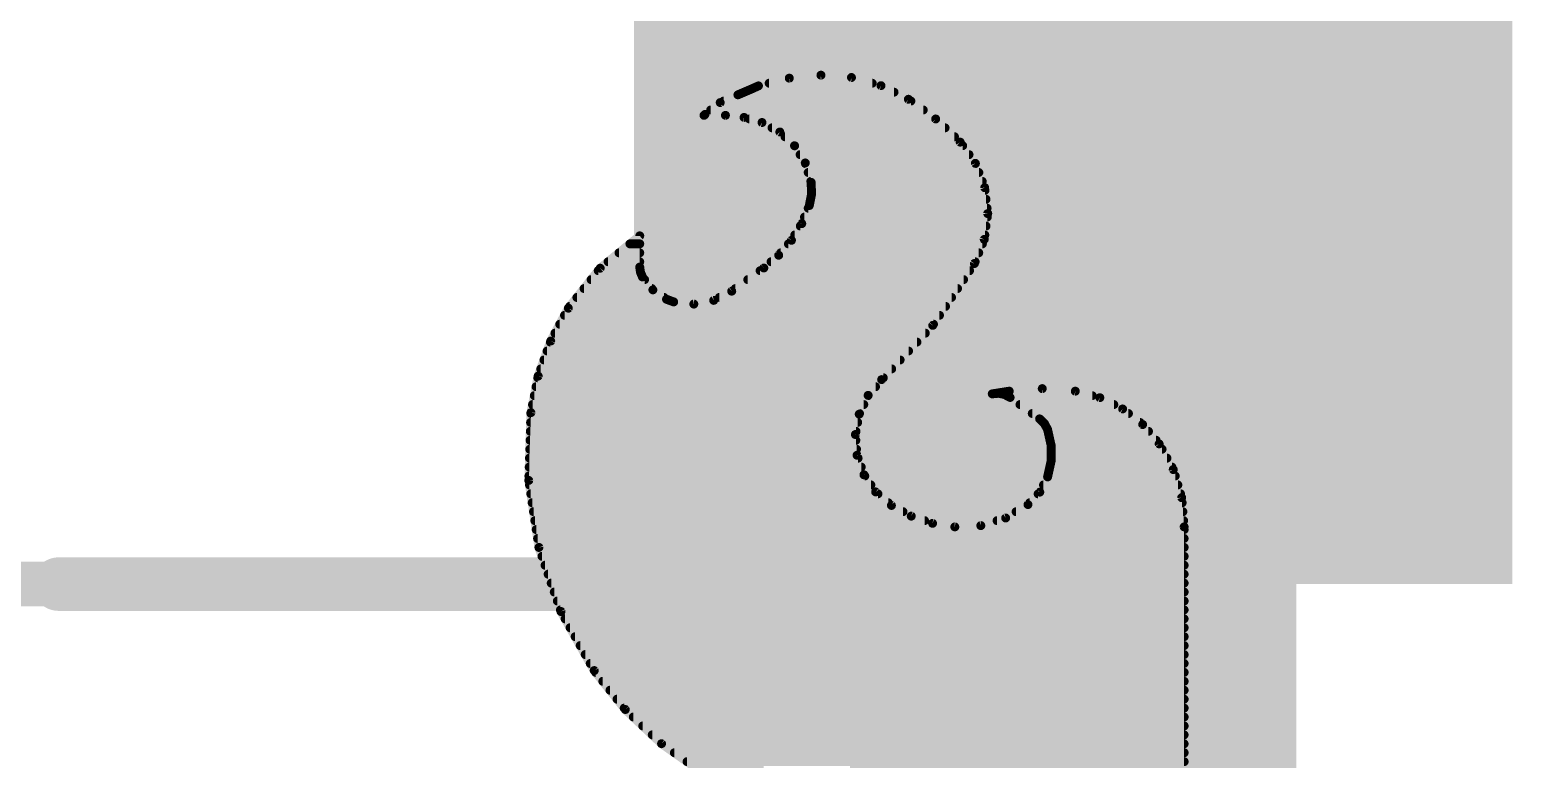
# Model space of a CAD drawing. Extents: x -9 to 98, y -32 to 31.
# Drawn here: x 12.744 to 16.964, y 7.169 to 9.246 of the extents above; entities that cross this region are included whole.
import ezdxf

# ---------------------------------------------------------------- set-up
doc = ezdxf.new("R2010")
doc.units = 0
for name, color, linetype in [('1', 12, 'CONTINUOUS'), ('16', 132, 'CONTINUOUS'), ('21', 41, 'CONTINUOUS'), ('22', 40, 'CONTINUOUS'), ('51', 53, 'CONTINUOUS')]:
    doc.layers.add(name, color=color, linetype=linetype)

# ---------------------------------------------------------------- blocks, each defined once
blk = doc.blocks.new('RECT')
blk.add_solid([(-0.5, -0.5), (0.5, -0.5), (-0.5, 0.5), (0.5, 0.5)])

msp = doc.modelspace()

# ---------------------------------------------------------------- linework, layer by layer
at = {"layer": '1', "const_width": 1.27}
msp.add_lwpolyline([(15.714, 10.668), (15.714, 5.427)], dxfattribs=at)
at = {"layer": '16', "const_width": 0.2032}
msp.add_lwpolyline([(14.732, 14.351), (14.732, 4.191)], dxfattribs=at)
at = {"layer": '21', "const_width": 0.1524}
msp.add_lwpolyline([(12.827, 7.668), (14.351, 7.668)], dxfattribs=at)
at = {"layer": '21', "const_width": 0.0762}
for points in [[(12.827, 7.7061, 1), (12.827, 7.6299)], [(14.351, 7.6299, 1), (14.351, 7.7061)]]:
    msp.add_lwpolyline(points, format="xyb", dxfattribs=at)
at = {"layer": '22', "const_width": 0.0254}
for points in [[(14.8184, 9.0856), (14.9062, 9.1075)], [(14.9062, 9.1075), (14.9962, 9.1161)], [(14.9962, 9.1161), (15.0831, 9.1095)], [(15.0831, 9.1095), (15.1671, 9.0863)], [(14.7095, 9.0381), (14.7599, 9.0602)], [(14.7599, 9.0602), (14.7955, 9.0754)], [(14.7777, 9.0678), (15.2043, 9.0678)], [(14.7955, 9.0754), (14.8184, 9.0856)], [(14.8488, 9.0932), (15.1421, 9.0932)], [(15.1671, 9.0863), (15.2451, 9.0475)], [(14.666, 9.0043), (14.7095, 9.0381)], [(14.7193, 9.0424), (15.2522, 9.0424)], [(15.2451, 9.0475), (15.3228, 8.9915)], [(14.7244, 9.0018), (14.6634, 9.0018)], [(14.6634, 9.0018), (14.6635, 9.0018)], [(14.6635, 9.0018), (14.666, 9.0043)], [(14.6823, 9.017), (15.2874, 9.017)], [(14.7773, 8.9959), (14.7244, 9.0018)], [(14.8285, 8.9814), (14.7773, 8.9959)], [(14.7924, 8.9916), (15.3226, 8.9916)], [(14.8793, 8.9544), (14.8285, 8.9814)], [(15.3228, 8.9915), (15.3924, 8.9256)], [(14.8571, 8.9662), (15.3495, 8.9662)], [(14.9213, 8.9152), (14.8793, 8.9544)], [(14.8938, 8.9408), (15.3763, 8.9408)], [(14.921, 8.9154), (15.3997, 8.9154)], [(14.9516, 8.8663), (14.9213, 8.9152)], [(15.3924, 8.9256), (15.4355, 8.8652)], [(14.9369, 8.89), (15.4178, 8.89)], [(14.9682, 8.8113), (14.9516, 8.8663)], [(14.9521, 8.8646), (15.4358, 8.8646)], [(15.4355, 8.8652), (15.4623, 8.796)], [(14.9598, 8.8392), (15.4456, 8.8392)], [(14.9674, 8.8138), (15.4554, 8.8138)], [(14.9696, 8.7779), (14.9682, 8.8113)], [(14.9631, 8.7452), (14.9696, 8.7779)], [(14.9692, 8.7884), (15.4632, 8.7884)], [(15.4623, 8.796), (15.4709, 8.7223)], [(14.9416, 8.6937), (14.9631, 8.7452)], [(14.9599, 8.7376), (15.4691, 8.7376)], [(14.9666, 8.763), (15.4661, 8.763)], [(14.9123, 8.6462), (14.9416, 8.6937)], [(14.9374, 8.6868), (15.4661, 8.6868)], [(14.9493, 8.7122), (15.4696, 8.7122)], [(15.4709, 8.7223), (15.461, 8.6488)], [(14.3679, 8.5668), (14.4805, 8.6589)], [(14.4805, 8.6589), (14.4805, 8.57)], [(14.876, 8.6038), (14.9123, 8.6462)], [(14.9217, 8.6614), (15.4627, 8.6614)], [(15.461, 8.6488), (15.433, 8.5801)], [(14.4215, 8.6106), (14.4805, 8.6106)], [(14.4525, 8.636), (14.4805, 8.636)], [(14.8336, 8.5674), (14.876, 8.6038)], [(14.8818, 8.6106), (15.4454, 8.6106)], [(14.9036, 8.636), (15.4557, 8.636)], [(14.2773, 8.4531), (14.3679, 8.5668)], [(14.3623, 8.5598), (14.4819, 8.5598)], [(14.3904, 8.5852), (14.4805, 8.5852)], [(14.4805, 8.57), (14.4825, 8.5555)], [(14.4825, 8.5555), (14.4882, 8.542)], [(14.7422, 8.5014), (14.8336, 8.5674)], [(14.8231, 8.5598), (15.4193, 8.5598)], [(14.8543, 8.5852), (15.4351, 8.5852)], [(15.433, 8.5801), (15.3144, 8.4043)], [(14.3421, 8.5344), (14.4943, 8.5344)], [(14.4882, 8.542), (14.5179, 8.5053)], [(14.7879, 8.5344), (15.4022, 8.5344)], [(14.3016, 8.4836), (14.5493, 8.4836)], [(14.3219, 8.509), (14.5149, 8.509)], [(14.5179, 8.5053), (14.5567, 8.4785)], [(14.5567, 8.4785), (14.5771, 8.4709)], [(14.5771, 8.4709), (14.6343, 8.4648)], [(14.6343, 8.4648), (14.6909, 8.4752)], [(14.6909, 8.4752), (14.7422, 8.5014)], [(14.7073, 8.4836), (15.3679, 8.4836)], [(14.7527, 8.509), (15.385, 8.509)], [(14.2272, 8.3597), (14.2773, 8.4531)], [(14.2664, 8.4328), (15.3336, 8.4328)], [(14.2814, 8.4582), (15.3508, 8.4582)], [(14.2528, 8.4074), (15.3165, 8.4074)], [(15.3144, 8.4043), (15.1689, 8.2499)], [(14.1914, 8.2599), (14.2272, 8.3597)], [(14.226, 8.3566), (15.2695, 8.3566)], [(14.2391, 8.382), (15.2934, 8.382)], [(14.2078, 8.3058), (15.2216, 8.3058)], [(14.2169, 8.3312), (15.2455, 8.3312)], [(14.1707, 8.1559), (14.1914, 8.2599)], [(14.1987, 8.2804), (15.1976, 8.2804)], [(14.1853, 8.2296), (15.1516, 8.2296)], [(14.1904, 8.255), (15.1737, 8.255)], [(15.1689, 8.2499), (15.1306, 8.205)], [(15.4838, 8.2093), (15.5321, 8.2169)], [(15.5321, 8.2169), (15.6261, 8.2242)], [(15.6261, 8.2242), (15.7201, 8.2169)], [(15.7201, 8.2169), (15.79, 8.1985)], [(14.1753, 8.1788), (15.1181, 8.1788)], [(14.1803, 8.2042), (15.1302, 8.2042)], [(15.1306, 8.205), (15.1051, 8.1517)], [(15.5015, 8.211), (15.4838, 8.2093)], [(15.5189, 8.2075), (15.5015, 8.211)], [(15.5346, 8.1991), (15.5189, 8.2075)], [(15.5251, 8.2042), (15.7683, 8.2042)], [(15.6185, 8.1382), (15.5346, 8.1991)], [(15.5626, 8.1788), (15.8298, 8.1788)], [(15.79, 8.1985), (15.8548, 8.1664)], [(14.1647, 7.9631), (14.1707, 8.1559)], [(14.1706, 8.1534), (15.106, 8.1534)], [(15.1051, 8.1517), (15.0944, 8.0936)], [(15.5976, 8.1534), (15.8715, 8.1534)], [(15.6323, 8.1248), (15.6185, 8.1382)], [(15.8548, 8.1664), (15.9118, 8.122)], [(14.169, 8.1026), (15.096, 8.1026)], [(14.1698, 8.128), (15.1008, 8.128)], [(15.0944, 8.0936), (15.099, 8.0347)], [(15.629, 8.128), (15.9041, 8.128)], [(15.6413, 8.1077), (15.6323, 8.1248)], [(15.6512, 8.0632), (15.6413, 8.1077)], [(15.6424, 8.1026), (15.9284, 8.1026)], [(15.9118, 8.122), (15.9588, 8.067)], [(14.1674, 8.0518), (15.0976, 8.0518)], [(14.1682, 8.0772), (15.0956, 8.0772)], [(15.6481, 8.0772), (15.9501, 8.0772)], [(15.6512, 8.0176), (15.6512, 8.0632)], [(15.6512, 8.0518), (15.9671, 8.0518)], [(15.9588, 8.067), (15.9989, 7.9938)], [(14.1666, 8.0264), (15.1019, 8.0264)], [(15.099, 8.0347), (15.1186, 7.979)], [(15.6413, 7.9731), (15.6512, 8.0176)], [(15.6512, 8.0264), (15.9811, 8.0264)], [(14.1935, 7.7724), (14.1647, 7.9631)], [(14.1651, 7.9756), (15.1209, 7.9756)], [(14.1659, 8.001), (15.1108, 8.001)], [(15.1186, 7.979), (15.152, 7.9303)], [(15.6191, 7.9297), (15.6413, 7.9731)], [(15.6419, 7.9756), (16.0044, 7.9756)], [(15.6475, 8.001), (15.995, 8.001)], [(15.9989, 7.9938), (16.0229, 7.9139)], [(14.1666, 7.9502), (15.1383, 7.9502)], [(14.1705, 7.9248), (15.1583, 7.9248)], [(15.152, 7.9303), (15.1968, 7.8918)], [(15.5854, 7.8943), (15.6191, 7.9297)], [(15.6144, 7.9248), (16.0197, 7.9248)], [(15.6296, 7.9502), (16.012, 7.9502)], [(14.1743, 7.8994), (15.1879, 7.8994)], [(15.1968, 7.8918), (15.2532, 7.8614)], [(15.522, 7.8561), (15.5854, 7.8943)], [(15.5903, 7.8994), (16.0242, 7.8994)], [(16.0229, 7.9139), (16.0299, 7.8308)], [(14.1782, 7.874), (15.2298, 7.874)], [(14.182, 7.8486), (15.2911, 7.8486)], [(15.2532, 7.8614), (15.3139, 7.8409)], [(15.3139, 7.8409), (15.3772, 7.8308)], [(15.4512, 7.8345), (15.522, 7.8561)], [(15.4975, 7.8486), (16.0284, 7.8486)], [(15.5517, 7.874), (16.0263, 7.874)], [(14.1858, 7.8232), (16.0299, 7.8232)], [(14.1897, 7.7978), (16.0299, 7.7978)], [(15.3772, 7.8308), (15.4512, 7.8345)], [(16.0299, 7.8308), (16.0299, 6.3144)], [(14.2563, 7.59), (14.1935, 7.7724)], [(14.1935, 7.7724), (16.0299, 7.7724)], [(14.2023, 7.747), (16.0299, 7.747)], [(14.211, 7.7216), (16.0299, 7.7216)], [(14.2198, 7.6962), (16.0299, 7.6962)], [(14.2285, 7.6708), (16.0299, 7.6708)], [(14.2372, 7.6454), (16.0299, 7.6454)], [(14.246, 7.62), (16.0299, 7.62)], [(14.2547, 7.5946), (16.0299, 7.5946)], [(14.351, 7.4219), (14.2563, 7.59)], [(14.268, 7.5692), (16.0299, 7.5692)], [(14.2823, 7.5438), (16.0299, 7.5438)], [(14.2966, 7.5184), (16.0299, 7.5184)], [(14.311, 7.493), (16.0299, 7.493)], [(14.3253, 7.4676), (16.0299, 7.4676)], [(14.3396, 7.4422), (16.0299, 7.4422)], [(14.4394, 7.3112), (14.351, 7.4219)], [(14.3551, 7.4168), (16.0299, 7.4168)], [(14.3754, 7.3914), (16.0299, 7.3914)], [(14.3957, 7.366), (16.0299, 7.366)], [(14.416, 7.3406), (16.0299, 7.3406)], [(14.4363, 7.3152), (16.0299, 7.3152)], [(14.5426, 7.214), (14.4394, 7.3112)], [(14.4622, 7.2898), (16.0299, 7.2898)], [(14.4891, 7.2644), (16.0299, 7.2644)], [(14.5161, 7.239), (16.0299, 7.239)], [(14.6583, 7.1323), (14.5426, 7.214)], [(14.5432, 7.2136), (16.0299, 7.2136)], [(14.5791, 7.1882), (16.0299, 7.1882)], [(14.6151, 7.1628), (16.0299, 7.1628)]]:
    msp.add_lwpolyline(points, dxfattribs=at)
at = {"layer": '22', "const_width": 0.0127}
for points in [[(14.9055, 9.1139, 1), (14.9068, 9.1012)], [(14.9077, 9.1014, 1), (14.9046, 9.1137)], [(14.9967, 9.1224, 1), (14.9957, 9.1098)], [(14.9968, 9.1098, 1), (14.9956, 9.1224)], [(15.0848, 9.1156, 1), (15.0814, 9.1034)], [(15.0826, 9.1031, 1), (15.0836, 9.1158)], [(14.7624, 9.0544, 1), (14.7574, 9.066)], [(14.7777, 9.0741, 1), (14.7777, 9.0615)], [(14.7929, 9.0812, 1), (14.7981, 9.0696)], [(14.798, 9.0696, 1), (14.793, 9.0812)], [(14.8169, 9.0918, 1), (14.8199, 9.0794)], [(14.821, 9.0798, 1), (14.8158, 9.0914)], [(14.8488, 9.0996, 1), (14.8488, 9.0869)], [(15.1421, 9.0869, 1), (15.1421, 9.0996)], [(15.1699, 9.092, 1), (15.1643, 9.0806)], [(15.1654, 9.0802, 1), (15.1688, 9.0924)], [(15.2043, 9.0615, 1), (15.2043, 9.0741)], [(14.7069, 9.0439, 1), (14.712, 9.0323)], [(14.7134, 9.0331, 1), (14.7056, 9.0431)], [(14.7193, 9.0488, 1), (14.7193, 9.0361)], [(14.7574, 9.066, 1), (14.7624, 9.0544)], [(15.2488, 9.0527, 1), (15.2414, 9.0423)], [(15.2423, 9.0418, 1), (15.2479, 9.0532)], [(15.2522, 9.0361, 1), (15.2522, 9.0488)], [(14.6634, 9.0082, 1), (14.6634, 8.9955)], [(14.6634, 9.0082, 1), (14.6634, 8.9955)], [(14.659, 9.0063, 1), (14.668, 8.9973)], [(14.6621, 9.0093, 1), (14.6699, 8.9993)], [(14.6705, 8.9998, 1), (14.6615, 9.0088)], [(14.6635, 8.9955, 1), (14.6635, 9.0082)], [(14.6823, 9.0234, 1), (14.6823, 9.0107)], [(14.7251, 9.0081, 1), (14.7237, 8.9955)], [(14.7244, 8.9955, 1), (14.7244, 9.0082)], [(14.779, 9.002, 1), (14.7756, 8.9898)], [(14.7766, 8.9896, 1), (14.778, 9.0022)], [(14.7924, 8.9979, 1), (14.7924, 8.9853)], [(14.8315, 8.987, 1), (14.8255, 8.9758)], [(14.8268, 8.9753, 1), (14.8302, 8.9875)], [(15.2874, 9.0107, 1), (15.2874, 9.0234)], [(15.3272, 8.9961, 1), (15.3184, 8.9868)], [(15.3191, 8.9863, 1), (15.3265, 8.9966)], [(15.3226, 8.9853, 1), (15.3226, 8.9979)], [(14.8571, 8.9726, 1), (14.8571, 8.9599)], [(14.8836, 8.9591, 1), (14.8749, 8.9498)], [(14.8763, 8.9488, 1), (14.8822, 8.96)], [(14.8938, 8.9472, 1), (14.8938, 8.9345)], [(15.3495, 8.9599, 1), (15.3495, 8.9726)], [(15.3763, 8.9345, 1), (15.3763, 8.9472)], [(14.921, 8.9217, 1), (14.921, 8.9091)], [(14.9266, 8.9185, 1), (14.9159, 8.9118)], [(14.9169, 8.9105, 1), (14.9256, 8.9198)], [(15.3976, 8.9293, 1), (15.3872, 8.9219)], [(15.388, 8.921, 1), (15.3968, 8.9302)], [(15.3997, 8.9091, 1), (15.3997, 8.9217)], [(14.9369, 8.8963, 1), (14.9369, 8.8837)], [(14.9577, 8.8682, 1), (14.9455, 8.8645)], [(14.9521, 8.871, 1), (14.9521, 8.8583)], [(14.9462, 8.863, 1), (14.957, 8.8697)], [(15.4178, 8.8837, 1), (15.4178, 8.8963)], [(15.4415, 8.8675, 1), (15.4296, 8.8629)], [(15.4304, 8.8615, 1), (15.4407, 8.8689)], [(15.4358, 8.8583, 1), (15.4358, 8.871)], [(14.9598, 8.8455, 1), (14.9598, 8.8329)], [(14.9674, 8.8201, 1), (14.9674, 8.8075)], [(14.9745, 8.8116, 1), (14.9619, 8.811)], [(15.4456, 8.8329, 1), (15.4456, 8.8455)], [(15.4554, 8.8075, 1), (15.4554, 8.8201)], [(14.9621, 8.8095, 1), (14.9743, 8.8131)], [(14.9692, 8.7948, 1), (14.9692, 8.7821)], [(14.9633, 8.7777, 1), (14.976, 8.7782)], [(14.9758, 8.7767, 1), (14.9634, 8.7792)], [(15.4686, 8.7968, 1), (15.456, 8.7953)], [(15.4563, 8.7937, 1), (15.4682, 8.7983)], [(15.4632, 8.7821, 1), (15.4632, 8.7948)], [(14.9599, 8.7439, 1), (14.9599, 8.7313)], [(14.9569, 8.7464, 1), (14.9693, 8.744)], [(14.969, 8.7428, 1), (14.9572, 8.7476)], [(14.9666, 8.7693, 1), (14.9666, 8.7567)], [(15.4661, 8.7567, 1), (15.4661, 8.7693)], [(15.4691, 8.7313, 1), (15.4691, 8.7439)], [(14.9374, 8.6931, 1), (14.9374, 8.6805)], [(14.9358, 8.6961, 1), (14.9475, 8.6912)], [(14.947, 8.6904, 1), (14.9362, 8.697)], [(14.9493, 8.7186, 1), (14.9493, 8.7059)], [(15.4772, 8.7215, 1), (15.4646, 8.7232)], [(15.4646, 8.7216, 1), (15.4772, 8.7231)], [(15.4661, 8.6805, 1), (15.4661, 8.6931)], [(15.4696, 8.7059, 1), (15.4696, 8.7186)], [(14.4869, 8.6589, 1), (14.4742, 8.6589)], [(14.4845, 8.654, 1), (14.4765, 8.6638)], [(14.9069, 8.6495, 1), (14.9177, 8.6429)], [(14.9171, 8.6421, 1), (14.9075, 8.6503)], [(14.9217, 8.6677, 1), (14.9217, 8.6551)], [(15.4547, 8.6497, 1), (15.4673, 8.648)], [(15.4668, 8.6464, 1), (15.4551, 8.6512)], [(15.4627, 8.6551, 1), (15.4627, 8.6677)], [(14.4215, 8.6169, 1), (14.4215, 8.6043)], [(14.4525, 8.6424, 1), (14.4525, 8.6297)], [(14.4805, 8.6297, 1), (14.4805, 8.6424)], [(14.4805, 8.6043, 1), (14.4805, 8.6169)], [(14.8711, 8.6079, 1), (14.8808, 8.5997)], [(14.8801, 8.599, 1), (14.8718, 8.6086)], [(14.8818, 8.6169, 1), (14.8818, 8.6043)], [(14.9036, 8.6424, 1), (14.9036, 8.6297)], [(15.4454, 8.6043, 1), (15.4454, 8.6169)], [(15.4557, 8.6297, 1), (15.4557, 8.6424)], [(14.3623, 8.5662, 1), (14.3623, 8.5535)], [(14.3639, 8.5717, 1), (14.372, 8.5619)], [(14.3729, 8.5629, 1), (14.363, 8.5708)], [(14.3904, 8.5915, 1), (14.3904, 8.5789)], [(14.4868, 8.5709, 1), (14.4742, 8.5691)], [(14.4742, 8.57, 1), (14.4869, 8.57)], [(14.4883, 8.558, 1), (14.4766, 8.553)], [(14.4805, 8.5789, 1), (14.4805, 8.5915)], [(14.4819, 8.5535, 1), (14.4819, 8.5662)], [(14.8231, 8.5662, 1), (14.8231, 8.5535)], [(14.8295, 8.5722, 1), (14.8377, 8.5626)], [(14.8373, 8.5623, 1), (14.8299, 8.5725)], [(14.8543, 8.5915, 1), (14.8543, 8.5789)], [(15.4193, 8.5535, 1), (15.4193, 8.5662)], [(15.4271, 8.5825, 1), (15.4389, 8.5777)], [(15.4383, 8.5765, 1), (15.4277, 8.5837)], [(15.4351, 8.5789, 1), (15.4351, 8.5915)], [(14.3421, 8.5407, 1), (14.3421, 8.5281)], [(14.4762, 8.5546, 1), (14.4888, 8.5563)], [(14.4931, 8.546, 1), (14.4833, 8.538)], [(14.4824, 8.5395, 1), (14.494, 8.5445)], [(14.4943, 8.5281, 1), (14.4943, 8.5407)], [(14.7879, 8.5407, 1), (14.7879, 8.5281)], [(15.4022, 8.5281, 1), (15.4022, 8.5407)], [(14.3016, 8.49, 1), (14.3016, 8.4773)], [(14.3219, 8.5153, 1), (14.3219, 8.5027)], [(14.5215, 8.5105, 1), (14.5143, 8.5001)], [(14.5129, 8.5013, 1), (14.5228, 8.5093)], [(14.5149, 8.5027, 1), (14.5149, 8.5153)], [(14.5493, 8.4773, 1), (14.5493, 8.49)], [(14.5589, 8.4845, 1), (14.5545, 8.4725)], [(14.5531, 8.4733, 1), (14.5603, 8.4837)], [(14.5778, 8.4772, 1), (14.5764, 8.4646)], [(14.5749, 8.4649, 1), (14.5793, 8.4769)], [(14.688, 8.4809, 1), (14.6938, 8.4696)], [(14.6921, 8.469, 1), (14.6898, 8.4815)], [(14.7073, 8.49, 1), (14.7073, 8.4773)], [(14.7385, 8.5065, 1), (14.7459, 8.4963)], [(14.7451, 8.4957, 1), (14.7393, 8.5071)], [(14.7527, 8.5153, 1), (14.7527, 8.5027)], [(15.3679, 8.4773, 1), (15.3679, 8.49)], [(15.385, 8.5027, 1), (15.385, 8.5153)], [(14.2664, 8.4391, 1), (14.2664, 8.4265)], [(14.2723, 8.4571, 1), (14.2823, 8.4491)], [(14.2829, 8.4501, 1), (14.2717, 8.4561)], [(14.2814, 8.4645, 1), (14.2814, 8.4519)], [(14.6332, 8.471, 1), (14.6355, 8.4585)], [(14.6337, 8.4584, 1), (14.635, 8.4711)], [(15.3336, 8.4265, 1), (15.3336, 8.4391)], [(15.3508, 8.4519, 1), (15.3508, 8.4645)], [(14.2528, 8.4138, 1), (14.2528, 8.4011)], [(15.3091, 8.4078, 1), (15.3196, 8.4007)], [(15.319, 8.3999, 1), (15.3098, 8.4086)], [(15.3165, 8.4011, 1), (15.3165, 8.4138)], [(14.226, 8.3629, 1), (14.226, 8.3503)], [(14.2216, 8.3627, 1), (14.2328, 8.3567)], [(14.2331, 8.3575, 1), (14.2212, 8.3618)], [(14.2391, 8.3883, 1), (14.2391, 8.3757)], [(15.2695, 8.3503, 1), (15.2695, 8.3629)], [(15.2934, 8.3757, 1), (15.2934, 8.3883)], [(14.2078, 8.3121, 1), (14.2078, 8.2995)], [(14.2169, 8.3376, 1), (14.2169, 8.3249)], [(15.2216, 8.2995, 1), (15.2216, 8.3121)], [(15.2455, 8.3249, 1), (15.2455, 8.3376)], [(14.1976, 8.2586, 1), (14.1851, 8.2611)], [(14.1987, 8.2867, 1), (14.1987, 8.2741)], [(15.1976, 8.2741, 1), (15.1976, 8.2867)], [(14.1853, 8.2359, 1), (14.1853, 8.2233)], [(14.1904, 8.2614, 1), (14.1904, 8.2487)], [(14.1854, 8.262, 1), (14.1973, 8.2577)], [(15.1516, 8.2233, 1), (15.1516, 8.2359)], [(15.1643, 8.2543, 1), (15.1735, 8.2455)], [(15.1737, 8.2458, 1), (15.1641, 8.254)], [(15.1737, 8.2487, 1), (15.1737, 8.2614)], [(15.5316, 8.2232, 1), (15.5326, 8.2106)], [(15.5331, 8.2106, 1), (15.5311, 8.2232)], [(15.6266, 8.2306, 1), (15.6256, 8.2179)], [(15.6266, 8.2179, 1), (15.6256, 8.2306)], [(15.7217, 8.223, 1), (15.7185, 8.2108)], [(15.7196, 8.2106, 1), (15.7206, 8.2232)], [(14.1753, 8.1852, 1), (14.1753, 8.1725)], [(14.1803, 8.2105, 1), (14.1803, 8.1979)], [(15.1181, 8.1725, 1), (15.1181, 8.1852)], [(15.1257, 8.2091, 1), (15.1354, 8.2008)], [(15.1363, 8.2022, 1), (15.1248, 8.2077)], [(15.1302, 8.1979, 1), (15.1302, 8.2105)], [(15.4828, 8.2156, 1), (15.4848, 8.203)], [(15.4832, 8.2156, 1), (15.4844, 8.203)], [(15.5028, 8.2172, 1), (15.5002, 8.2048)], [(15.5021, 8.2047, 1), (15.5009, 8.2173)], [(15.5219, 8.2131, 1), (15.5159, 8.2019)], [(15.5177, 8.2013, 1), (15.5202, 8.2137)], [(15.5251, 8.2105, 1), (15.5251, 8.1979)], [(15.5383, 8.2042, 1), (15.5309, 8.194)], [(15.5316, 8.1935, 1), (15.5376, 8.2047)], [(15.5626, 8.1852, 1), (15.5626, 8.1725)], [(15.7683, 8.1979, 1), (15.7683, 8.2105)], [(15.7928, 8.2042, 1), (15.7872, 8.1928)], [(15.7884, 8.1923, 1), (15.7916, 8.2046)], [(15.8298, 8.1725, 1), (15.8298, 8.1852)], [(14.1706, 8.1597, 1), (14.1706, 8.1471)], [(14.1645, 8.1571, 1), (14.1769, 8.1547)], [(14.177, 8.1557, 1), (14.1644, 8.1561)], [(15.0994, 8.1544, 1), (15.1109, 8.1489)], [(15.1114, 8.1505, 1), (15.0989, 8.1528)], [(15.106, 8.1471, 1), (15.106, 8.1597)], [(15.5976, 8.1597, 1), (15.5976, 8.1471)], [(15.6229, 8.1427, 1), (15.6141, 8.1337)], [(15.6148, 8.1331, 1), (15.6222, 8.1433)], [(15.8587, 8.1714, 1), (15.8509, 8.1614)], [(15.852, 8.1607, 1), (15.8576, 8.1721)], [(15.8715, 8.1471, 1), (15.8715, 8.1597)], [(14.169, 8.109, 1), (14.169, 8.0963)], [(14.1698, 8.1343, 1), (14.1698, 8.1217)], [(15.1007, 8.0941, 1), (15.088, 8.0931)], [(15.096, 8.0963, 1), (15.096, 8.109)], [(15.1008, 8.1217, 1), (15.1008, 8.1343)], [(15.629, 8.1343, 1), (15.629, 8.1217)], [(15.6379, 8.1277, 1), (15.6267, 8.1218)], [(15.6279, 8.1202, 1), (15.6367, 8.1293)], [(15.6475, 8.1091, 1), (15.6351, 8.1063)], [(15.6357, 8.1047, 1), (15.6469, 8.1107)], [(15.6424, 8.109, 1), (15.6424, 8.0963)], [(15.9041, 8.1217, 1), (15.9041, 8.1343)], [(15.9167, 8.1261, 1), (15.907, 8.1179)], [(15.9079, 8.117, 1), (15.9157, 8.127)], [(15.9284, 8.0963, 1), (15.9284, 8.109)], [(14.1674, 8.0581, 1), (14.1674, 8.0455)], [(14.1682, 8.0836, 1), (14.1682, 8.0709)], [(15.0881, 8.0947, 1), (15.1006, 8.0924)], [(15.0956, 8.0709, 1), (15.0956, 8.0836)], [(15.0976, 8.0455, 1), (15.0976, 8.0581)], [(15.6481, 8.0836, 1), (15.6481, 8.0709)], [(15.6576, 8.0632, 1), (15.6449, 8.0632)], [(15.6512, 8.0581, 1), (15.6512, 8.0455)], [(15.645, 8.0618, 1), (15.6574, 8.0646)], [(15.9501, 8.0709, 1), (15.9501, 8.0836)], [(15.9644, 8.0701, 1), (15.9532, 8.0639)], [(15.954, 8.0629, 1), (15.9636, 8.0711)], [(15.9671, 8.0455, 1), (15.9671, 8.0581)], [(14.1666, 8.0328, 1), (14.1666, 8.0201)], [(15.0926, 8.0342, 1), (15.1053, 8.0352)], [(15.1049, 8.0368, 1), (15.093, 8.0326)], [(15.1019, 8.0201, 1), (15.1019, 8.0328)], [(15.6512, 8.0328, 1), (15.6512, 8.0201)], [(15.6449, 8.0176, 1), (15.6576, 8.0176)], [(15.6574, 8.0162, 1), (15.645, 8.019)], [(15.9811, 8.0201, 1), (15.9811, 8.0328)], [(14.1709, 7.964, 1), (14.1584, 7.9621)], [(14.1651, 7.982, 1), (14.1651, 7.9692)], [(14.1659, 8.0074, 1), (14.1659, 7.9947)], [(15.1108, 7.9947, 1), (15.1108, 8.0074)], [(15.1238, 7.9826, 1), (15.1134, 7.9754)], [(15.1126, 7.9769, 1), (15.1246, 7.9811)], [(15.1209, 7.9692, 1), (15.1209, 7.982)], [(15.6351, 7.9745, 1), (15.6475, 7.9717)], [(15.6419, 7.982, 1), (15.6419, 7.9692)], [(15.647, 7.9702, 1), (15.6356, 7.976)], [(15.6475, 8.0074, 1), (15.6475, 7.9947)], [(16.005, 7.9957, 1), (15.9928, 7.992)], [(15.9933, 7.9908, 1), (16.0045, 7.9969)], [(15.995, 7.9947, 1), (15.995, 8.0074)], [(16.0044, 7.9692, 1), (16.0044, 7.982)], [(14.1583, 7.9633, 1), (14.171, 7.9629)], [(14.1666, 7.9566, 1), (14.1666, 7.9439)], [(14.1705, 7.9312, 1), (14.1705, 7.9184)], [(15.1383, 7.9439, 1), (15.1383, 7.9566)], [(15.1561, 7.9351, 1), (15.1478, 7.9254)], [(15.1467, 7.9267, 1), (15.1572, 7.9338)], [(15.1583, 7.9184, 1), (15.1583, 7.9312)], [(15.6144, 7.9312, 1), (15.6144, 7.9184)], [(15.6134, 7.9325, 1), (15.6247, 7.9268)], [(15.6237, 7.9253, 1), (15.6145, 7.934)], [(15.6296, 7.9566, 1), (15.6296, 7.9439)], [(16.012, 7.9439, 1), (16.012, 7.9566)], [(16.0197, 7.9184, 1), (16.0197, 7.9312)], [(14.1743, 7.9058, 1), (14.1743, 7.893)], [(15.1879, 7.893, 1), (15.1879, 7.9058)], [(15.1998, 7.8974, 1), (15.1938, 7.8862)], [(15.1927, 7.887, 1), (15.2009, 7.8966)], [(15.5808, 7.8987, 1), (15.59, 7.8899)], [(15.5887, 7.8889, 1), (15.5821, 7.8997)], [(15.5903, 7.9058, 1), (15.5903, 7.893)], [(16.0293, 7.9145, 1), (16.0166, 7.9134)], [(16.0169, 7.9121, 1), (16.029, 7.9158)], [(16.0242, 7.893, 1), (16.0242, 7.9058)], [(14.1782, 7.8804, 1), (14.1782, 7.8677)], [(14.182, 7.855, 1), (14.182, 7.8422)], [(15.2298, 7.8677, 1), (15.2298, 7.8804)], [(15.2552, 7.8674, 1), (15.2512, 7.8554)], [(15.2502, 7.8558, 1), (15.2562, 7.867)], [(15.2911, 7.8422, 1), (15.2911, 7.855)], [(15.3149, 7.8471, 1), (15.3129, 7.8346)], [(15.3119, 7.8349, 1), (15.3159, 7.8469)], [(15.4975, 7.855, 1), (15.4975, 7.8422)], [(15.5187, 7.8615, 1), (15.5253, 7.8506)], [(15.5238, 7.85, 1), (15.5201, 7.8622)], [(15.5517, 7.8804, 1), (15.5517, 7.8677)], [(16.0263, 7.8677, 1), (16.0263, 7.8804)], [(16.0284, 7.8422, 1), (16.0284, 7.855)], [(14.1858, 7.8296, 1), (14.1858, 7.8168)], [(14.1897, 7.8042, 1), (14.1897, 7.7915)], [(15.3769, 7.8371, 1), (15.3775, 7.8245)], [(15.3762, 7.8245, 1), (15.3782, 7.8371)], [(15.4493, 7.8405, 1), (15.453, 7.8284)], [(15.4515, 7.8281, 1), (15.4508, 7.8408)], [(16.0363, 7.8308, 1), (16.0236, 7.8308)], [(16.0236, 7.8303, 1), (16.0362, 7.8313)], [(16.0299, 7.8168, 1), (16.0299, 7.8296)], [(16.0299, 7.7915, 1), (16.0299, 7.8042)], [(14.1935, 7.7788, 1), (14.1935, 7.766)], [(14.1995, 7.7744, 1), (14.1875, 7.7703)], [(14.1872, 7.7714, 1), (14.1998, 7.7733)], [(16.0299, 7.766, 1), (16.0299, 7.7788)], [(14.2023, 7.7534, 1), (14.2023, 7.7407)], [(14.211, 7.728, 1), (14.211, 7.7153)], [(16.0299, 7.7407, 1), (16.0299, 7.7534)], [(16.0299, 7.7153, 1), (16.0299, 7.728)], [(14.2198, 7.7026, 1), (14.2198, 7.6898)], [(14.2285, 7.6772, 1), (14.2285, 7.6645)], [(16.0299, 7.6898, 1), (16.0299, 7.7026)], [(16.0299, 7.6645, 1), (16.0299, 7.6772)], [(14.2372, 7.6518, 1), (14.2372, 7.6391)], [(16.0299, 7.6391, 1), (16.0299, 7.6518)], [(14.246, 7.6264, 1), (14.246, 7.6136)], [(14.2547, 7.601, 1), (14.2547, 7.5883)], [(14.2619, 7.5931, 1), (14.2508, 7.5869)], [(14.2503, 7.5879, 1), (14.2623, 7.592)], [(16.0299, 7.6136, 1), (16.0299, 7.6264)], [(16.0299, 7.5883, 1), (16.0299, 7.601)], [(14.268, 7.5756, 1), (14.268, 7.5629)], [(14.2823, 7.5502, 1), (14.2823, 7.5374)], [(16.0299, 7.5629, 1), (16.0299, 7.5756)], [(16.0299, 7.5374, 1), (16.0299, 7.5502)], [(14.2966, 7.5248, 1), (14.2966, 7.5121)], [(16.0299, 7.5121, 1), (16.0299, 7.5248)], [(14.311, 7.4994, 1), (14.311, 7.4867)], [(14.3253, 7.474, 1), (14.3253, 7.4612)], [(16.0299, 7.4867, 1), (16.0299, 7.4994)], [(16.0299, 7.4612, 1), (16.0299, 7.474)], [(14.3396, 7.4486, 1), (14.3396, 7.4359)], [(14.356, 7.4259, 1), (14.346, 7.4179)], [(14.3455, 7.4188, 1), (14.3565, 7.425)], [(14.3551, 7.4232, 1), (14.3551, 7.4104)], [(16.0299, 7.4359, 1), (16.0299, 7.4486)], [(16.0299, 7.4104, 1), (16.0299, 7.4232)], [(14.3754, 7.3978, 1), (14.3754, 7.385)], [(16.0299, 7.385, 1), (16.0299, 7.3978)], [(14.3957, 7.3724, 1), (14.3957, 7.3597)], [(14.416, 7.347, 1), (14.416, 7.3342)], [(16.0299, 7.3597, 1), (16.0299, 7.3724)], [(16.0299, 7.3342, 1), (16.0299, 7.347)], [(14.4363, 7.3216, 1), (14.4363, 7.3088)], [(14.4438, 7.3158, 1), (14.4351, 7.3066)], [(14.4345, 7.3072, 1), (14.4444, 7.3152)], [(14.4622, 7.2962, 1), (14.4622, 7.2835)], [(16.0299, 7.3088, 1), (16.0299, 7.3216)], [(16.0299, 7.2835, 1), (16.0299, 7.2962)], [(14.4891, 7.2708, 1), (14.4891, 7.258)], [(16.0299, 7.258, 1), (16.0299, 7.2708)], [(14.5161, 7.2454, 1), (14.5161, 7.2327)], [(14.5462, 7.2192, 1), (14.5389, 7.2088)], [(14.5432, 7.22, 1), (14.5432, 7.2073)], [(14.5382, 7.2094, 1), (14.5469, 7.2187)], [(16.0299, 7.2327, 1), (16.0299, 7.2454)], [(16.0299, 7.2073, 1), (16.0299, 7.22)], [(14.5791, 7.1946, 1), (14.5791, 7.1818)], [(14.6151, 7.1692, 1), (14.6151, 7.1565)], [(16.0299, 7.1818, 1), (16.0299, 7.1946)], [(16.0299, 7.1565, 1), (16.0299, 7.1692)]]:
    msp.add_lwpolyline(points, format="xyb", dxfattribs=at)
at = {"layer": '51', "const_width": 0.127}
for points in [[(16.714, 12.668), (16.714, 8.668)], [(16.714, 8.668), (15.714, 7.668)], [(15.714, 7.668), (11.414, 7.668)]]:
    msp.add_lwpolyline(points, dxfattribs=at)
at = {"layer": '51', "const_width": 0.0635}
for points in [[(16.6823, 8.668, 1), (16.7458, 8.668)], [(16.7365, 8.6455, 1), (16.6915, 8.6905)], [(15.714, 7.6363, 1), (15.714, 7.6997)], [(15.6915, 7.6905, 1), (15.7365, 7.6455)]]:
    msp.add_lwpolyline(points, format="xyb", dxfattribs=at)

# ---------------------------------------------------------------- block references
at = {"layer": '1', "xscale": 6, "yscale": 2.5, "rotation": 90}
msp.add_blockref('RECT', (15.714, 10.668), dxfattribs=at)

doc.saveas('drawing.dxf')
